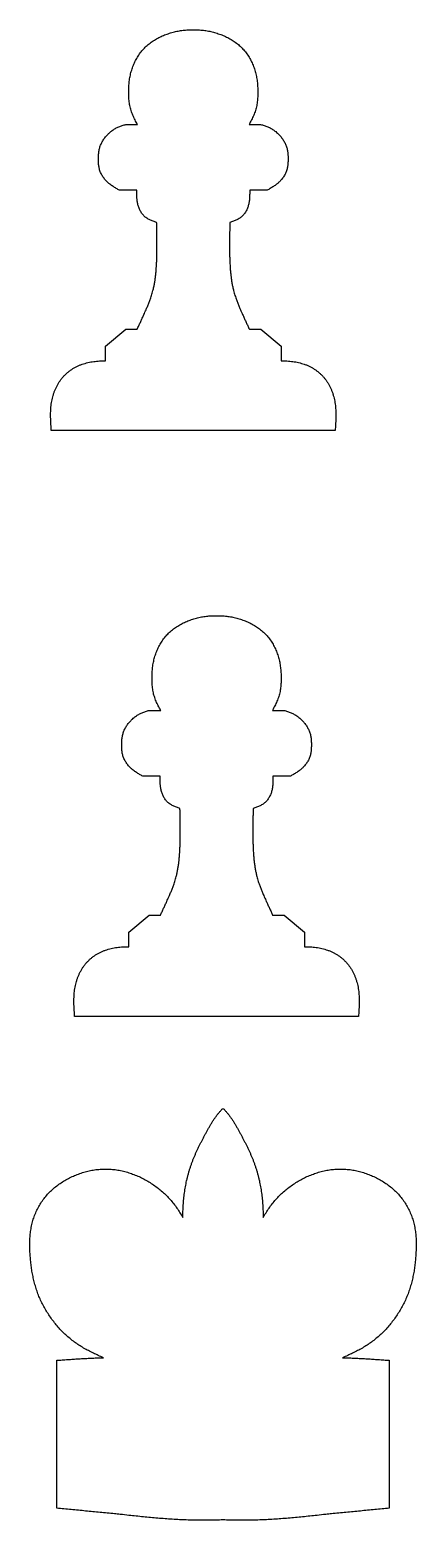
# Model space of a CAD drawing. Header units: millimetres. Extents: x 1.5 to 14, y 2.9 to 51.3.
import ezdxf

# ---------------------------------------------------------------- set-up
doc = ezdxf.new("R2010")
doc.units = ezdxf.units.MM
doc.layers.add('Layer1', color=1, linetype='Continuous')

msp = doc.modelspace()

# ---------------------------------------------------------------- linework, layer by layer
at = {"layer": 'Layer1'}
for points in [[(9.635, 40.579, -0.00649), (9.73, 40.577, -0.0078), (9.825, 40.573, -0.009083), (9.92, 40.565, -0.010078), (10.016, 40.554, -0.010908), (10.111, 40.539, -0.011807), (10.205, 40.52, -0.012771), (10.298, 40.495, -0.01379), (10.389, 40.467, -0.014848), (10.478, 40.432, -0.015922), (10.566, 40.393, -0.016783), (10.65, 40.348, -0.016666), (10.731, 40.297, -0.016508), (10.809, 40.241, -0.016454), (10.884, 40.179, -0.016504), (10.954, 40.113, -0.016657), (11.019, 40.043, -0.01691), (11.08, 39.968, -0.017075), (11.135, 39.89, -0.016351), (11.185, 39.808, -0.015508), (11.229, 39.723, -0.0147), (11.269, 39.635, -0.013945), (11.303, 39.545, -0.013257), (11.332, 39.453, -0.012644), (11.357, 39.36, -0.012112), (11.377, 39.266, -0.011664), (11.393, 39.171, -0.010864), (11.404, 39.076, -0.009636), (11.411, 38.981, -0.008367), (11.415, 38.886, -0.007076), (11.415, 38.791, -0.005778), (11.414, 38.695, -0.004483), (11.41, 38.6, -0.003195), (11.405, 38.505, -0.001913), (11.399, 38.409, -0.000637), (11.392, 38.314), (6.781, 38.314), (2.17, 38.314, -0.000637), (2.163, 38.409, -0.001913), (2.157, 38.505, -0.003195), (2.152, 38.6, -0.004483), (2.149, 38.695, -0.005778), (2.147, 38.791, -0.007076), (2.148, 38.886, -0.008367), (2.152, 38.981, -0.009636), (2.159, 39.076, -0.010864), (2.17, 39.171, -0.011664), (2.185, 39.266, -0.012112), (2.205, 39.36, -0.012644), (2.23, 39.453, -0.013257), (2.259, 39.545, -0.013945), (2.294, 39.635, -0.0147), (2.333, 39.723, -0.015508), (2.378, 39.808, -0.016351), (2.427, 39.89, -0.017075), (2.483, 39.968, -0.01691), (2.543, 40.043, -0.016657), (2.609, 40.113, -0.016504), (2.679, 40.179, -0.016454), (2.753, 40.241, -0.016508), (2.831, 40.297, -0.016666), (2.912, 40.348, -0.016783), (2.997, 40.393, -0.015922), (3.084, 40.432, -0.014848), (3.173, 40.467, -0.01379), (3.265, 40.495, -0.012771), (3.358, 40.52, -0.011807), (3.452, 40.539, -0.010908), (3.547, 40.554, -0.010078), (3.642, 40.565, -0.009083), (3.737, 40.573, -0.0078), (3.832, 40.577, -0.00649), (3.928, 40.579), (3.928, 41.053), (4.589, 41.604), (4.958, 41.604, 0.000151), (5.01, 41.716, 0.000452), (5.062, 41.827, 0.000752), (5.113, 41.939, 0.001051), (5.164, 42.052, 0.001458), (5.195, 42.119, 0.002879), (5.265, 42.278, 0.004554), (5.313, 42.392, 0.006247), (5.358, 42.506, 0.00796), (5.401, 42.622, 0.009686), (5.451, 42.78, 0.010829), (5.472, 42.858, 0.009998), (5.5, 42.978, 0.008999), (5.523, 43.099, 0.008005), (5.543, 43.221, 0.007024), (5.559, 43.343, 0.00606), (5.571, 43.467, 0.005114), (5.581, 43.59, 0.004185), (5.592, 43.776, 0.003346), (5.594, 43.838, 0.002967), (5.598, 43.961, 0.002661), (5.601, 44.085, 0.002352), (5.603, 44.208, 0.002042), (5.603, 44.332, 0.00173), (5.603, 44.455, 0.001416), (5.601, 44.578, 0.001102), (5.599, 44.701, 0.000788), (5.597, 44.825, 0.000473), (5.594, 44.948, 0.000158), (5.592, 45.071, -0.001711), (5.535, 45.091, -0.005173), (5.479, 45.111, -0.008751), (5.423, 45.133, -0.012494), (5.37, 45.157, -0.016396), (5.318, 45.184, -0.020369), (5.269, 45.214, -0.024197), (5.222, 45.248, -0.025345), (5.18, 45.288, -0.023223), (5.141, 45.331, -0.021307), (5.105, 45.378, -0.019682), (5.073, 45.429, -0.018376), (5.045, 45.482, -0.017395), (5.021, 45.537, -0.016743), (5.001, 45.593, -0.016308), (4.984, 45.65, -0.014903), (4.972, 45.708, -0.013061), (4.962, 45.766, -0.011107), (4.956, 45.824, -0.0091), (4.951, 45.882, -0.007079), (4.949, 45.941, -0.005065), (4.948, 46, -0.003066), (4.948, 46.058, -0.00108), (4.949, 46.117), (4.383, 46.117, -0.001), (4.331, 46.147, -0.003003), (4.278, 46.178, -0.005015), (4.226, 46.209, -0.007036), (4.175, 46.242, -0.009055), (4.125, 46.276, -0.011048), (4.076, 46.312, -0.012976), (4.008, 46.369, -0.014535), (3.984, 46.392, -0.014824), (3.941, 46.436, -0.015108), (3.901, 46.483, -0.01557), (3.863, 46.533, -0.016206), (3.829, 46.584, -0.01701), (3.799, 46.638, -0.017973), (3.772, 46.693, -0.019079), (3.75, 46.75, -0.020299), (3.732, 46.81, -0.019407), (3.719, 46.867, -0.015865), (3.711, 46.927, -0.012275), (3.705, 46.987, -0.008744), (3.702, 47.048, -0.005296), (3.701, 47.11, -0.004725), (3.701, 47.171, -0.007056), (3.703, 47.232, -0.009442), (3.706, 47.292, -0.011884), (3.712, 47.353, -0.014354), (3.721, 47.413, -0.016792), (3.734, 47.472, -0.017539), (3.751, 47.53, -0.016702), (3.772, 47.587, -0.015919), (3.797, 47.643, -0.01521), (3.825, 47.697, -0.014586), (3.857, 47.75, -0.014055), (3.892, 47.801, -0.013621), (3.929, 47.85, -0.013289), (3.969, 47.897, -0.01306), (4.012, 47.942, -0.012945), (4.046, 47.975, -0.013126), (4.103, 48.025, -0.013437), (4.152, 48.062, -0.013778), (4.202, 48.097, -0.014143), (4.254, 48.128, -0.014525), (4.308, 48.156, -0.014916), (4.362, 48.181, -0.013194), (4.419, 48.203, -0.009389), (4.476, 48.223, -0.005607), (4.535, 48.241, -0.001863), (4.593, 48.258), (4.966, 48.258, -0.001201), (4.927, 48.331, -0.003615), (4.889, 48.405, -0.006061), (4.852, 48.48, -0.008552), (4.818, 48.555, -0.011081), (4.787, 48.632, -0.013616), (4.76, 48.709, -0.015276), (4.737, 48.788, -0.013964), (4.719, 48.869, -0.012402), (4.706, 48.95, -0.010879), (4.696, 49.033, -0.009413), (4.689, 49.116, -0.008006), (4.685, 49.199, -0.006658), (4.684, 49.282, -0.005723), (4.684, 49.366, -0.006321), (4.687, 49.449, -0.007082), (4.692, 49.531, -0.007836), (4.699, 49.614, -0.008573), (4.709, 49.696, -0.009283), (4.722, 49.778, -0.009955), (4.738, 49.859, -0.010292), (4.758, 49.94, -0.010372), (4.781, 50.02, -0.010504), (4.807, 50.1, -0.010686), (4.837, 50.178, -0.010916), (4.87, 50.255, -0.011193), (4.906, 50.331, -0.011515), (4.946, 50.405, -0.011879), (4.989, 50.476, -0.012282), (5.036, 50.546, -0.012719), (5.085, 50.612, -0.013185), (5.138, 50.677, -0.013388), (5.195, 50.738, -0.012924), (5.254, 50.796, -0.012444), (5.316, 50.85, -0.011988), (5.381, 50.902, -0.011562), (5.449, 50.951, -0.011172), (5.518, 50.997, -0.01082), (5.589, 51.039, -0.010419), (5.662, 51.078, -0.009968), (5.737, 51.115, -0.009516), (5.813, 51.148, -0.009069), (5.89, 51.179, -0.00863), (5.968, 51.206, -0.008204), (6.047, 51.232, -0.008075), (6.127, 51.254, -0.008443), (6.207, 51.274, -0.008842), (6.288, 51.291, -0.009263), (6.37, 51.306, -0.009704), (6.451, 51.317, -0.009662), (6.534, 51.325, -0.00844), (6.616, 51.329, -0.007154), (6.698, 51.332, -0.005864), (6.781, 51.332, -0.005864), (6.864, 51.332, -0.007154), (6.946, 51.329, -0.00844), (7.029, 51.325, -0.009662), (7.111, 51.317, -0.009704), (7.193, 51.306, -0.009263), (7.274, 51.291, -0.008842), (7.355, 51.274, -0.008443), (7.436, 51.254, -0.008075), (7.516, 51.232, -0.008204), (7.595, 51.206, -0.00863), (7.673, 51.179, -0.009069), (7.75, 51.148, -0.009516), (7.826, 51.115, -0.009968), (7.9, 51.078, -0.010419), (7.973, 51.039, -0.01082), (8.044, 50.997, -0.011172), (8.114, 50.951, -0.011562), (8.181, 50.902, -0.011988), (8.246, 50.85, -0.012444), (8.308, 50.796, -0.012924), (8.368, 50.738, -0.013388), (8.424, 50.677, -0.013185), (8.477, 50.612, -0.012719), (8.527, 50.546, -0.012282), (8.573, 50.476, -0.011879), (8.616, 50.405, -0.011515), (8.656, 50.331, -0.011193), (8.692, 50.255, -0.010916), (8.725, 50.178, -0.010686), (8.755, 50.1, -0.010504), (8.781, 50.02, -0.010372), (8.804, 49.94, -0.010292), (8.824, 49.859, -0.009955), (8.84, 49.778, -0.009283), (8.853, 49.696, -0.008573), (8.863, 49.614, -0.007836), (8.87, 49.531, -0.007082), (8.875, 49.449, -0.006321), (8.878, 49.366, -0.005723), (8.879, 49.282, -0.006658), (8.877, 49.199, -0.008006), (8.873, 49.116, -0.009413), (8.867, 49.033, -0.010879), (8.857, 48.95, -0.012402), (8.843, 48.869, -0.013964), (8.825, 48.788, -0.015276), (8.802, 48.709, -0.013616), (8.775, 48.632, -0.011081), (8.744, 48.555, -0.008552), (8.71, 48.48, -0.006061), (8.673, 48.405, -0.003615), (8.635, 48.331, -0.001201), (8.596, 48.258), (8.969, 48.258, -0.001863), (9.028, 48.241, -0.005607), (9.086, 48.223, -0.009389), (9.143, 48.203, -0.013194), (9.2, 48.181, -0.014916), (9.255, 48.156, -0.014525), (9.308, 48.128, -0.014143), (9.36, 48.097, -0.013778), (9.41, 48.062, -0.013437), (9.459, 48.025, -0.013126), (9.516, 47.975, -0.012945), (9.55, 47.942, -0.01306), (9.593, 47.897, -0.013289), (9.633, 47.85, -0.013621), (9.671, 47.801, -0.014055), (9.705, 47.75, -0.014586), (9.737, 47.697, -0.01521), (9.765, 47.643, -0.015919), (9.79, 47.587, -0.016702), (9.811, 47.53, -0.017539), (9.828, 47.472, -0.016792), (9.841, 47.413, -0.014354), (9.85, 47.353, -0.011884), (9.856, 47.292, -0.009442), (9.86, 47.232, -0.007056), (9.861, 47.171, -0.004725), (9.861, 47.11, -0.005296), (9.86, 47.048, -0.008744), (9.857, 46.987, -0.012275), (9.852, 46.927, -0.015865), (9.843, 46.867, -0.019407), (9.831, 46.81, -0.020299), (9.813, 46.75, -0.019079), (9.79, 46.693, -0.017973), (9.764, 46.638, -0.01701), (9.733, 46.584, -0.016206), (9.699, 46.533, -0.01557), (9.662, 46.483, -0.015108), (9.621, 46.436, -0.014824), (9.578, 46.392, -0.014535), (9.554, 46.369, -0.012976), (9.486, 46.312, -0.011048), (9.438, 46.276, -0.009055), (9.387, 46.242, -0.007036), (9.336, 46.209, -0.005015), (9.284, 46.178, -0.003003), (9.232, 46.147, -0.001), (9.179, 46.117), (8.614, 46.117, -0.00108), (8.614, 46.058, -0.003066), (8.614, 46, -0.005065), (8.613, 45.941, -0.007079), (8.611, 45.882, -0.0091), (8.607, 45.824, -0.011107), (8.6, 45.766, -0.013061), (8.591, 45.708, -0.014903), (8.578, 45.65, -0.016308), (8.562, 45.593, -0.016743), (8.541, 45.537, -0.017395), (8.517, 45.482, -0.018376), (8.489, 45.429, -0.019682), (8.457, 45.378, -0.021307), (8.422, 45.331, -0.023223), (8.383, 45.288, -0.025345), (8.34, 45.248, -0.024197), (8.294, 45.214, -0.020369), (8.245, 45.184, -0.016396), (8.193, 45.157, -0.012494), (8.139, 45.133, -0.008751), (8.084, 45.111, -0.005173), (8.027, 45.091, -0.001711), (7.971, 45.071, 0.000158), (7.968, 44.948, 0.000473), (7.965, 44.825, 0.000788), (7.963, 44.701, 0.001102), (7.961, 44.578, 0.001416), (7.96, 44.455, 0.00173), (7.959, 44.332, 0.002042), (7.96, 44.208, 0.002352), (7.961, 44.085, 0.002661), (7.964, 43.961, 0.002967), (7.968, 43.838, 0.003346), (7.971, 43.776, 0.004185), (7.981, 43.59, 0.005114), (7.991, 43.467, 0.00606), (8.004, 43.343, 0.007024), (8.02, 43.221, 0.008005), (8.039, 43.099, 0.008999), (8.063, 42.978, 0.009998), (8.091, 42.858, 0.010829), (8.112, 42.78, 0.009686), (8.162, 42.622, 0.00796), (8.204, 42.506, 0.006247), (8.249, 42.392, 0.004554), (8.297, 42.278, 0.002879), (8.367, 42.119, 0.001458), (8.398, 42.052, 0.001051), (8.449, 41.939, 0.000752), (8.5, 41.827, 0.000452), (8.552, 41.716, 0.000151), (8.604, 41.604), (8.973, 41.604), (9.635, 41.053)], [(10.392, 21.54, -0.00649), (10.487, 21.539, -0.0078), (10.582, 21.535, -0.009083), (10.678, 21.527, -0.010078), (10.773, 21.516, -0.010908), (10.868, 21.501, -0.011807), (10.962, 21.481, -0.012771), (11.055, 21.457, -0.01379), (11.146, 21.428, -0.014848), (11.236, 21.394, -0.015922), (11.323, 21.355, -0.016783), (11.407, 21.31, -0.016666), (11.489, 21.259, -0.016508), (11.567, 21.203, -0.016454), (11.641, 21.141, -0.016504), (11.711, 21.075, -0.016657), (11.776, 21.005, -0.01691), (11.837, 20.93, -0.017075), (11.892, 20.852, -0.016351), (11.942, 20.77, -0.015508), (11.987, 20.684, -0.0147), (12.026, 20.597, -0.013945), (12.06, 20.507, -0.013257), (12.09, 20.415, -0.012644), (12.114, 20.322, -0.012112), (12.134, 20.228, -0.011664), (12.15, 20.133, -0.010864), (12.161, 20.038, -0.009636), (12.168, 19.943, -0.008367), (12.172, 19.848, -0.007076), (12.173, 19.753, -0.005778), (12.171, 19.657, -0.004483), (12.167, 19.562, -0.003195), (12.162, 19.466, -0.001913), (12.156, 19.371, -0.000637), (12.15, 19.275), (7.538, 19.275), (2.927, 19.275, -0.000637), (2.921, 19.371, -0.001913), (2.915, 19.466, -0.003195), (2.909, 19.562, -0.004483), (2.906, 19.657, -0.005778), (2.904, 19.753, -0.007076), (2.905, 19.848, -0.008367), (2.909, 19.943, -0.009636), (2.916, 20.038, -0.010864), (2.927, 20.133, -0.011664), (2.942, 20.228, -0.012112), (2.962, 20.322, -0.012644), (2.987, 20.415, -0.013257), (3.016, 20.507, -0.013945), (3.051, 20.597, -0.0147), (3.09, 20.684, -0.015508), (3.135, 20.77, -0.016351), (3.185, 20.852, -0.017075), (3.24, 20.93, -0.01691), (3.3, 21.005, -0.016657), (3.366, 21.075, -0.016504), (3.436, 21.141, -0.016454), (3.51, 21.203, -0.016508), (3.588, 21.259, -0.016666), (3.669, 21.31, -0.016783), (3.754, 21.355, -0.015922), (3.841, 21.394, -0.014848), (3.931, 21.428, -0.01379), (4.022, 21.457, -0.012771), (4.115, 21.481, -0.011807), (4.209, 21.501, -0.010908), (4.304, 21.516, -0.010078), (4.399, 21.527, -0.009083), (4.494, 21.535, -0.0078), (4.59, 21.539, -0.00649), (4.685, 21.54), (4.685, 22.015), (5.346, 22.566), (5.715, 22.566, 0.000151), (5.767, 22.677, 0.000452), (5.819, 22.789, 0.000752), (5.87, 22.901, 0.001051), (5.922, 23.014, 0.001458), (5.952, 23.081, 0.002879), (6.022, 23.24, 0.004554), (6.07, 23.353, 0.006247), (6.116, 23.468, 0.00796), (6.158, 23.584, 0.009686), (6.208, 23.742, 0.010829), (6.229, 23.82, 0.009998), (6.257, 23.94, 0.008999), (6.28, 24.06, 0.008005), (6.3, 24.182, 0.007024), (6.316, 24.305, 0.00606), (6.328, 24.428, 0.005114), (6.338, 24.552, 0.004185), (6.349, 24.737, 0.003346), (6.351, 24.8, 0.002967), (6.356, 24.923, 0.002661), (6.358, 25.047, 0.002352), (6.36, 25.17, 0.002042), (6.36, 25.294, 0.00173), (6.36, 25.417, 0.001416), (6.359, 25.54, 0.001102), (6.357, 25.663, 0.000788), (6.354, 25.786, 0.000473), (6.352, 25.909, 0.000158), (6.349, 26.033, -0.001711), (6.292, 26.052, -0.005173), (6.236, 26.073, -0.008751), (6.18, 26.095, -0.012494), (6.127, 26.119, -0.016396), (6.075, 26.146, -0.020369), (6.026, 26.176, -0.024197), (5.98, 26.21, -0.025345), (5.937, 26.249, -0.023223), (5.898, 26.293, -0.021307), (5.862, 26.34, -0.019682), (5.83, 26.391, -0.018376), (5.802, 26.444, -0.017395), (5.778, 26.499, -0.016743), (5.758, 26.555, -0.016308), (5.742, 26.612, -0.014903), (5.729, 26.67, -0.013061), (5.719, 26.728, -0.011107), (5.713, 26.786, -0.0091), (5.709, 26.844, -0.007079), (5.706, 26.903, -0.005065), (5.705, 26.961, -0.003066), (5.705, 27.02, -0.00108), (5.706, 27.079), (5.141, 27.079, -0.001), (5.088, 27.109, -0.003003), (5.035, 27.14, -0.005015), (4.983, 27.171, -0.007036), (4.932, 27.204, -0.009055), (4.882, 27.238, -0.011048), (4.833, 27.274, -0.012976), (4.765, 27.331, -0.014535), (4.741, 27.354, -0.014824), (4.698, 27.398, -0.015108), (4.658, 27.445, -0.01557), (4.621, 27.495, -0.016206), (4.586, 27.546, -0.01701), (4.556, 27.6, -0.017973), (4.529, 27.655, -0.019079), (4.507, 27.712, -0.020299), (4.489, 27.772, -0.019407), (4.476, 27.829, -0.015865), (4.468, 27.888, -0.012275), (4.462, 27.949, -0.008744), (4.46, 28.01, -0.005296), (4.459, 28.071, -0.004725), (4.459, 28.132, -0.007056), (4.46, 28.193, -0.009442), (4.463, 28.254, -0.011884), (4.469, 28.315, -0.014354), (4.479, 28.374, -0.016792), (4.491, 28.433, -0.017539), (4.508, 28.492, -0.016702), (4.529, 28.549, -0.015919), (4.554, 28.604, -0.01521), (4.583, 28.659, -0.014586), (4.614, 28.712, -0.014055), (4.649, 28.763, -0.013621), (4.686, 28.812, -0.013289), (4.727, 28.859, -0.01306), (4.769, 28.904, -0.012945), (4.803, 28.937, -0.013126), (4.861, 28.987, -0.013437), (4.909, 29.024, -0.013778), (4.959, 29.058, -0.014143), (5.011, 29.09, -0.014525), (5.065, 29.118, -0.014916), (5.12, 29.143, -0.013194), (5.176, 29.165, -0.009389), (5.234, 29.185, -0.005607), (5.292, 29.202, -0.001863), (5.35, 29.219), (5.723, 29.219, -0.001201), (5.684, 29.293, -0.003615), (5.646, 29.367, -0.006061), (5.61, 29.442, -0.008552), (5.575, 29.517, -0.011081), (5.544, 29.594, -0.013616), (5.517, 29.671, -0.015276), (5.494, 29.75, -0.013964), (5.476, 29.831, -0.012402), (5.463, 29.912, -0.010879), (5.453, 29.994, -0.009413), (5.446, 30.077, -0.008006), (5.442, 30.161, -0.006658), (5.441, 30.244, -0.005723), (5.442, 30.328, -0.006321), (5.444, 30.411, -0.007082), (5.449, 30.493, -0.007836), (5.456, 30.576, -0.008573), (5.466, 30.658, -0.009283), (5.479, 30.739, -0.009955), (5.496, 30.821, -0.010292), (5.515, 30.902, -0.010372), (5.538, 30.982, -0.010504), (5.564, 31.061, -0.010686), (5.594, 31.14, -0.010916), (5.627, 31.217, -0.011193), (5.664, 31.293, -0.011515), (5.703, 31.366, -0.011879), (5.746, 31.438, -0.012282), (5.793, 31.507, -0.012719), (5.843, 31.574, -0.013185), (5.896, 31.638, -0.013388), (5.952, 31.699, -0.012924), (6.011, 31.757, -0.012444), (6.074, 31.812, -0.011988), (6.139, 31.864, -0.011562), (6.206, 31.913, -0.011172), (6.275, 31.958, -0.01082), (6.347, 32.001, -0.010419), (6.42, 32.04, -0.009968), (6.494, 32.076, -0.009516), (6.57, 32.11, -0.009069), (6.647, 32.14, -0.00863), (6.725, 32.168, -0.008204), (6.804, 32.193, -0.008075), (6.884, 32.216, -0.008443), (6.964, 32.236, -0.008842), (7.045, 32.253, -0.009263), (7.127, 32.267, -0.009704), (7.209, 32.278, -0.009662), (7.291, 32.286, -0.00844), (7.373, 32.291, -0.007154), (7.456, 32.293, -0.005864), (7.538, 32.294, -0.005864), (7.621, 32.293, -0.007154), (7.704, 32.291, -0.00844), (7.786, 32.286, -0.009662), (7.868, 32.278, -0.009704), (7.95, 32.267, -0.009263), (8.031, 32.253, -0.008842), (8.112, 32.236, -0.008443), (8.193, 32.216, -0.008075), (8.273, 32.193, -0.008204), (8.352, 32.168, -0.00863), (8.43, 32.14, -0.009069), (8.507, 32.11, -0.009516), (8.583, 32.076, -0.009968), (8.657, 32.04, -0.010419), (8.73, 32.001, -0.01082), (8.801, 31.958, -0.011172), (8.871, 31.913, -0.011562), (8.938, 31.864, -0.011988), (9.003, 31.812, -0.012444), (9.065, 31.757, -0.012924), (9.125, 31.699, -0.013388), (9.181, 31.638, -0.013185), (9.234, 31.574, -0.012719), (9.284, 31.507, -0.012282), (9.33, 31.438, -0.011879), (9.373, 31.366, -0.011515), (9.413, 31.293, -0.011193), (9.45, 31.217, -0.010916), (9.483, 31.14, -0.010686), (9.512, 31.061, -0.010504), (9.539, 30.982, -0.010372), (9.562, 30.902, -0.010292), (9.581, 30.821, -0.009955), (9.597, 30.739, -0.009283), (9.61, 30.658, -0.008573), (9.62, 30.576, -0.007836), (9.628, 30.493, -0.007082), (9.632, 30.411, -0.006321), (9.635, 30.328, -0.005723), (9.636, 30.244, -0.006658), (9.634, 30.161, -0.008006), (9.631, 30.077, -0.009413), (9.624, 29.994, -0.010879), (9.614, 29.912, -0.012402), (9.6, 29.831, -0.013964), (9.582, 29.75, -0.015276), (9.56, 29.671, -0.013616), (9.532, 29.594, -0.011081), (9.501, 29.517, -0.008552), (9.467, 29.442, -0.006061), (9.431, 29.367, -0.003615), (9.392, 29.293, -0.001201), (9.354, 29.219), (9.727, 29.219, -0.001863), (9.785, 29.202, -0.005607), (9.843, 29.185, -0.009389), (9.9, 29.165, -0.013194), (9.957, 29.143, -0.014916), (10.012, 29.118, -0.014525), (10.065, 29.09, -0.014143), (10.117, 29.058, -0.013778), (10.168, 29.024, -0.013437), (10.216, 28.987, -0.013126), (10.273, 28.937, -0.012945), (10.307, 28.904, -0.01306), (10.35, 28.859, -0.013289), (10.39, 28.812, -0.013621), (10.428, 28.763, -0.014055), (10.463, 28.712, -0.014586), (10.494, 28.659, -0.01521), (10.522, 28.604, -0.015919), (10.547, 28.549, -0.016702), (10.568, 28.492, -0.017539), (10.585, 28.433, -0.016792), (10.598, 28.374, -0.014354), (10.607, 28.315, -0.011884), (10.613, 28.254, -0.009442), (10.617, 28.193, -0.007056), (10.618, 28.132, -0.004725), (10.618, 28.071, -0.005296), (10.617, 28.01, -0.008744), (10.614, 27.949, -0.012275), (10.609, 27.888, -0.015865), (10.6, 27.829, -0.019407), (10.588, 27.772, -0.020299), (10.57, 27.712, -0.019079), (10.547, 27.655, -0.017973), (10.521, 27.6, -0.01701), (10.49, 27.546, -0.016206), (10.456, 27.495, -0.01557), (10.419, 27.445, -0.015108), (10.378, 27.398, -0.014824), (10.336, 27.354, -0.014535), (10.311, 27.331, -0.012976), (10.243, 27.274, -0.011048), (10.195, 27.238, -0.009055), (10.145, 27.204, -0.007036), (10.093, 27.171, -0.005015), (10.041, 27.14, -0.003003), (9.989, 27.109, -0.001), (9.936, 27.079), (9.371, 27.079, -0.00108), (9.371, 27.02, -0.003066), (9.371, 26.961, -0.005065), (9.37, 26.903, -0.007079), (9.368, 26.844, -0.0091), (9.364, 26.786, -0.011107), (9.357, 26.728, -0.013061), (9.348, 26.67, -0.014903), (9.335, 26.612, -0.016308), (9.319, 26.555, -0.016743), (9.298, 26.499, -0.017395), (9.274, 26.444, -0.018376), (9.246, 26.391, -0.019682), (9.214, 26.34, -0.021307), (9.179, 26.293, -0.023223), (9.14, 26.249, -0.025345), (9.097, 26.21, -0.024197), (9.051, 26.176, -0.020369), (9.002, 26.146, -0.016396), (8.95, 26.119, -0.012494), (8.896, 26.095, -0.008751), (8.841, 26.073, -0.005173), (8.785, 26.052, -0.001711), (8.728, 26.033, 0.000158), (8.725, 25.909, 0.000473), (8.722, 25.786, 0.000788), (8.72, 25.663, 0.001102), (8.718, 25.54, 0.001416), (8.717, 25.417, 0.00173), (8.716, 25.294, 0.002042), (8.717, 25.17, 0.002352), (8.718, 25.047, 0.002661), (8.721, 24.923, 0.002967), (8.725, 24.8, 0.003346), (8.728, 24.737, 0.004185), (8.738, 24.552, 0.005114), (8.748, 24.428, 0.00606), (8.761, 24.305, 0.007024), (8.777, 24.182, 0.008005), (8.796, 24.06, 0.008999), (8.82, 23.94, 0.009998), (8.848, 23.82, 0.010829), (8.869, 23.742, 0.009686), (8.919, 23.584, 0.00796), (8.961, 23.468, 0.006247), (9.007, 23.353, 0.004554), (9.055, 23.24, 0.002879), (9.125, 23.081, 0.001458), (9.155, 23.014, 0.001051), (9.206, 22.901, 0.000752), (9.258, 22.789, 0.000452), (9.309, 22.677, 0.000151), (9.361, 22.566), (9.73, 22.566), (10.392, 22.015)], [(13.149, 8.102), (13.149, 3.294, 0.000035), (12.915, 3.272, 0.000106), (12.68, 3.25, 0.000177), (12.446, 3.228, 0.000248), (12.211, 3.205, 0.000318), (11.977, 3.183, 0.000389), (11.742, 3.16, 0.000459), (11.508, 3.136, 0.00053), (11.273, 3.113, 0.000585), (11.089, 3.094, 0.000213), (10.804, 3.064, -0.000358), (10.57, 3.039, -0.000928), (10.335, 3.015, -0.001499), (10.1, 2.992, -0.002071), (9.866, 2.971, -0.002644), (9.631, 2.952, -0.003218), (9.396, 2.935, -0.003792), (9.161, 2.922, -0.004362), (8.941, 2.914, -0.004097), (8.69, 2.908, -0.003184), (8.455, 2.907, -0.002272), (8.219, 2.907, -0.001363), (7.983, 2.91, -0.000454), (7.748, 2.914, -0.000454), (7.512, 2.91, -0.001363), (7.276, 2.907, -0.002272), (7.04, 2.907, -0.003184), (6.805, 2.908, -0.004097), (6.554, 2.914, -0.004362), (6.334, 2.922, -0.003792), (6.099, 2.935, -0.003218), (5.864, 2.952, -0.002644), (5.629, 2.971, -0.002071), (5.395, 2.992, -0.001499), (5.16, 3.015, -0.000928), (4.925, 3.039, -0.000358), (4.691, 3.064, 0.000213), (4.406, 3.094, 0.000585), (4.222, 3.113, 0.00053), (3.987, 3.136, 0.000459), (3.753, 3.16, 0.000389), (3.518, 3.183, 0.000318), (3.284, 3.205, 0.000248), (3.049, 3.228, 0.000177), (2.815, 3.25, 0.000106), (2.58, 3.272, 0.000035), (2.346, 3.294), (2.346, 8.102, -0.000037), (2.435, 8.108, -0.000111), (2.524, 8.114, -0.000185), (2.613, 8.12, -0.000259), (2.702, 8.126, -0.000333), (2.791, 8.132, -0.000407), (2.88, 8.138, -0.000481), (2.969, 8.144, -0.000555), (3.058, 8.149, -0.00063), (3.147, 8.155, -0.000704), (3.236, 8.16, -0.000778), (3.325, 8.164, -0.000852), (3.414, 8.169, -0.000926), (3.503, 8.173, -0.000975), (3.593, 8.177, -0.00095), (3.682, 8.18, -0.00092), (3.771, 8.183, -0.00089), (3.86, 8.186, -0.004508), (3.696, 8.259, -0.006452), (3.535, 8.335, -0.008413), (3.376, 8.415, -0.010376), (3.22, 8.501, -0.012311), (3.068, 8.595, -0.014002), (2.922, 8.696, -0.013974), (2.78, 8.806, -0.013575), (2.644, 8.924, -0.013243), (2.514, 9.05, -0.012981), (2.391, 9.183, -0.012789), (2.274, 9.322, -0.01267), (2.165, 9.468, -0.012623), (2.063, 9.618, -0.012649), (1.968, 9.774, -0.012748), (1.882, 9.933, -0.012921), (1.805, 10.097, -0.013166), (1.736, 10.263, -0.0131), (1.677, 10.432, -0.0123), (1.626, 10.604, -0.011437), (1.584, 10.777, -0.01055), (1.549, 10.952, -0.009653), (1.521, 11.129, -0.008761), (1.5, 11.307, -0.007881), (1.485, 11.485, -0.007369), (1.475, 11.665, -0.009295), (1.471, 11.844, -0.011748), (1.474, 12.023, -0.01427), (1.487, 12.201, -0.016823), (1.511, 12.378, -0.019319), (1.547, 12.553, -0.020277), (1.598, 12.725, -0.020057), (1.662, 12.893, -0.020076), (1.74, 13.055, -0.02033), (1.831, 13.211, -0.020812), (1.934, 13.358, -0.021346), (2.049, 13.496, -0.020562), (2.174, 13.623, -0.019446), (2.31, 13.74, -0.018373), (2.454, 13.847, -0.017384), (2.606, 13.944, -0.016506), (2.765, 14.03, -0.015872), (2.928, 14.105, -0.016088), (3.097, 14.17, -0.016543), (3.269, 14.224, -0.017104), (3.443, 14.266, -0.017758), (3.62, 14.296, -0.018488), (3.798, 14.313, -0.019246), (3.977, 14.317, -0.018946), (4.156, 14.306, -0.018084), (4.334, 14.283, -0.017277), (4.51, 14.247, -0.016551), (4.684, 14.198, -0.015921), (4.855, 14.139, -0.015399), (5.022, 14.069, -0.014992), (5.184, 13.988, -0.014705), (5.342, 13.899, -0.014597), (5.494, 13.8, -0.014649), (5.639, 13.693, -0.014754), (5.777, 13.578, -0.01491), (5.908, 13.455, -0.015116), (6.032, 13.325, -0.015369), (6.146, 13.188, -0.015663), (6.252, 13.045, -0.012952), (6.349, 12.895, -0.006202), (6.44, 12.742, -0.001409), (6.443, 12.842, -0.001966), (6.447, 12.943, -0.002524), (6.452, 13.043, -0.003082), (6.457, 13.143, -0.003641), (6.464, 13.243, -0.004198), (6.473, 13.343, -0.004752), (6.483, 13.442, -0.005261), (6.496, 13.542, -0.005355), (6.511, 13.641, -0.005345), (6.527, 13.74, -0.005341), (6.546, 13.839, -0.005342), (6.567, 13.938, -0.00535), (6.59, 14.036, -0.005362), (6.615, 14.133, -0.00538), (6.642, 14.23, -0.005404), (6.672, 14.326, -0.005433), (6.703, 14.421, -0.005468), (6.737, 14.516, -0.005508), (6.772, 14.61, -0.005355), (6.809, 14.703, -0.004859), (6.849, 14.795, -0.004353), (6.89, 14.886, -0.003842), (6.932, 14.977, -0.00333), (6.976, 15.067, -0.002818), (7.021, 15.157, -0.002306), (7.067, 15.246, -0.001796), (7.114, 15.335, -0.001287), (7.161, 15.424, -0.001001), (7.209, 15.512, -0.002177), (7.257, 15.601, -0.003624), (7.306, 15.689, -0.005085), (7.357, 15.775, -0.00656), (7.409, 15.861, -0.008048), (7.464, 15.944, -0.009539), (7.522, 16.026, -0.010375), (7.583, 16.105, -0.008243), (7.647, 16.182, -0.00575), (7.714, 16.257, -0.444931), (7.781, 16.257, -0.00575), (7.848, 16.182, -0.008243), (7.912, 16.105, -0.010375), (7.973, 16.026, -0.009539), (8.031, 15.944, -0.008048), (8.086, 15.861, -0.00656), (8.138, 15.775, -0.005085), (8.189, 15.689, -0.003624), (8.238, 15.601, -0.002177), (8.286, 15.512, -0.001001), (8.334, 15.424, -0.001287), (8.381, 15.335, -0.001796), (8.428, 15.246, -0.002306), (8.474, 15.157, -0.002818), (8.519, 15.067, -0.00333), (8.563, 14.977, -0.003842), (8.605, 14.886, -0.004353), (8.646, 14.795, -0.004859), (8.686, 14.703, -0.005355), (8.723, 14.61, -0.005508), (8.759, 14.516, -0.005468), (8.792, 14.421, -0.005433), (8.823, 14.326, -0.005404), (8.853, 14.23, -0.00538), (8.88, 14.133, -0.005362), (8.905, 14.036, -0.00535), (8.928, 13.938, -0.005342), (8.949, 13.839, -0.005341), (8.968, 13.74, -0.005345), (8.985, 13.641, -0.005355), (8.999, 13.542, -0.005261), (9.012, 13.442, -0.004752), (9.022, 13.343, -0.004198), (9.031, 13.243, -0.003641), (9.038, 13.143, -0.003082), (9.043, 13.043, -0.002524), (9.048, 12.943, -0.001966), (9.052, 12.842, -0.001409), (9.055, 12.742, -0.006202), (9.146, 12.895, -0.012952), (9.243, 13.045, -0.015663), (9.349, 13.188, -0.015369), (9.464, 13.325, -0.015116), (9.587, 13.455, -0.01491), (9.718, 13.578, -0.014754), (9.856, 13.693, -0.014649), (10.001, 13.8, -0.014597), (10.153, 13.899, -0.014705), (10.311, 13.988, -0.014992), (10.473, 14.069, -0.015399), (10.641, 14.139, -0.015921), (10.811, 14.198, -0.016551), (10.985, 14.247, -0.017277), (11.162, 14.283, -0.018084), (11.339, 14.306, -0.018946), (11.518, 14.317, -0.019246), (11.697, 14.313, -0.018488), (11.875, 14.296, -0.017758), (12.052, 14.266, -0.017104), (12.227, 14.224, -0.016543), (12.398, 14.17, -0.016088), (12.567, 14.105, -0.015872), (12.73, 14.03, -0.016506), (12.889, 13.944, -0.017384), (13.041, 13.847, -0.018373), (13.185, 13.74, -0.019446), (13.321, 13.623, -0.020562), (13.446, 13.496, -0.021346), (13.561, 13.358, -0.020812), (13.664, 13.211, -0.02033), (13.755, 13.055, -0.020076), (13.833, 12.893, -0.020057), (13.897, 12.725, -0.020277), (13.948, 12.553, -0.019319), (13.984, 12.378, -0.016823), (14.008, 12.201, -0.01427), (14.021, 12.023, -0.011748), (14.024, 11.844, -0.009295), (14.02, 11.665, -0.007369), (14.01, 11.485, -0.007881), (13.995, 11.307, -0.008761), (13.974, 11.129, -0.009653), (13.946, 10.952, -0.01055), (13.911, 10.777, -0.011437), (13.869, 10.604, -0.0123), (13.818, 10.432, -0.0131), (13.759, 10.263, -0.013166), (13.69, 10.097, -0.012921), (13.613, 9.933, -0.012748), (13.527, 9.774, -0.012649), (13.432, 9.618, -0.012623), (13.33, 9.468, -0.01267), (13.221, 9.322, -0.012789), (13.104, 9.183, -0.012981), (12.981, 9.05, -0.013243), (12.851, 8.924, -0.013575), (12.715, 8.806, -0.013974), (12.574, 8.696, -0.014002), (12.427, 8.595, -0.012311), (12.275, 8.501, -0.010376), (12.119, 8.415, -0.008413), (11.96, 8.335, -0.006452), (11.799, 8.259, -0.004508), (11.635, 8.186, -0.00089), (11.724, 8.183, -0.00092), (11.813, 8.18, -0.00095), (11.902, 8.177, -0.000975), (11.992, 8.173, -0.000926), (12.081, 8.169, -0.000852), (12.17, 8.164, -0.000778), (12.259, 8.16, -0.000704), (12.348, 8.155, -0.00063), (12.437, 8.149, -0.000555), (12.526, 8.144, -0.000481), (12.615, 8.138, -0.000407), (12.704, 8.132, -0.000333), (12.793, 8.126, -0.000259), (12.882, 8.12, -0.000185), (12.971, 8.114, -0.000111), (13.06, 8.108, -0.000037)]]:
    msp.add_lwpolyline(points, format="xyb", close=True, dxfattribs=at)

doc.saveas('drawing.dxf')
